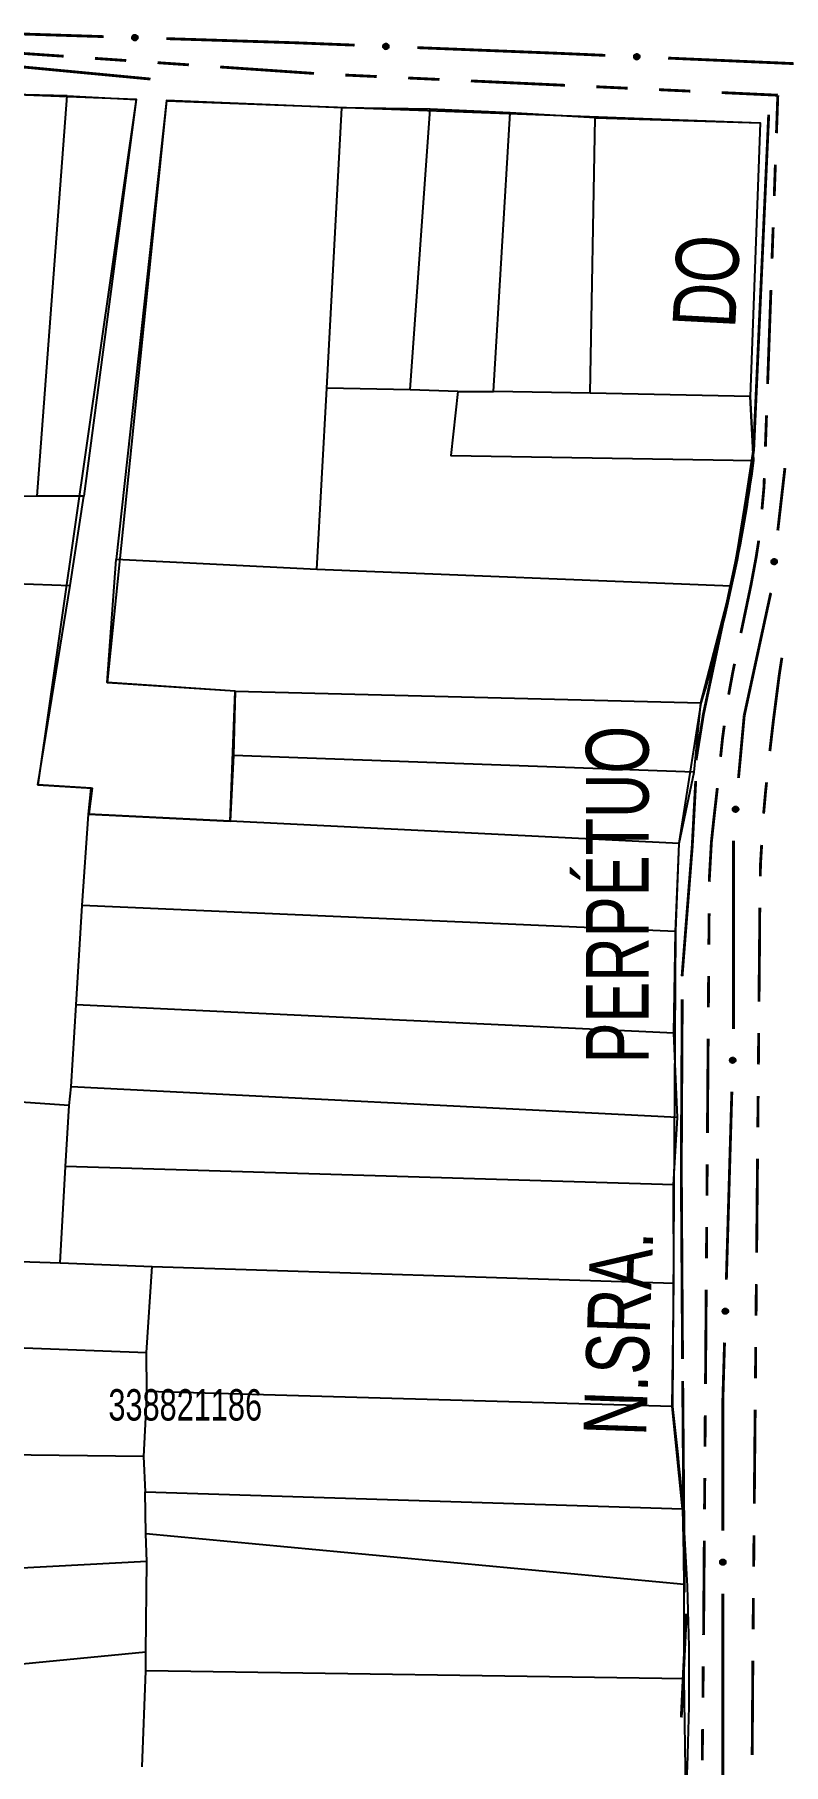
# Model space of a CAD drawing. Extents: x 203614 to 206284, y 4847494 to 4848495.
# Drawn here: x 203980 to 204027.7, y 4847728.4 to 4847838.7 of the extents above; entities that cross this region are included whole.
import ezdxf

# ---------------------------------------------------------------- set-up
doc = ezdxf.new("R2010")
doc.units = 0
doc.header["$LTSCALE"] = 1.5
doc.header["$MEASUREMENT"] = 0
doc.linetypes.add('PHANTOMX2', pattern=[5, 2.5, -0.5, 0.5, -0.5, 0.5, -0.5])
for name, color, linetype in [('CD-MALHA-LOTES', 40, 'CONTINUOUS'), ('CD_TXT_QUADRA', 7, 'CONTINUOUS'), ('HD-VALAS-DRENOS', 170, 'CONTINUOUS'), ('RU-QUADRAS', 210, 'CONTINUOUS'), ('SV-EIXO-RUA-N-PAV', 6, 'CONTINUOUS'), ('SV-RUA-NAO-PAV-S-GUIA-C-GUIA', 7, 'PHANTOMX2'), ('SV-TXT-RUA-N-PAV-S-GUIA-C-GUIA', 7, 'CONTINUOUS')]:
    doc.layers.add(name, color=color, linetype=linetype)
doc.styles.add('ARIAL', font='ARIAL.TTF')

msp = doc.modelspace()

# ---------------------------------------------------------------- linework, layer by layer
at = {"layer": 'CD-MALHA-LOTES'}
for points in [[(203982.066128, 4847834.77817), (203977.649579, 4847834.889714)], [(203980.14346, 4847809.258821), (203982.066128, 4847834.77817)], [(203982.066128, 4847834.77817), (203986.45074, 4847834.551397), (203983.114174, 4847809.268309)], [(203999.556905, 4847834.01217), (203988.397437, 4847834.478082), (203985.173905, 4847805.231584)], [(203998.607496, 4847816.146149), (203999.556905, 4847834.01217)], [(204005.198033, 4847833.929881), (203999.556905, 4847834.01217)], [(204003.909435, 4847816.051069), (204005.198033, 4847833.929881)], [(204010.29326, 4847833.707386), (204005.198033, 4847833.929881)], [(204009.217288, 4847815.943653), (204010.29326, 4847833.707386)], [(204015.709732, 4847833.38298), (204010.29326, 4847833.707386)], [(204015.391722, 4847815.836275), (204015.709732, 4847833.38298)], [(204015.709732, 4847833.38298), (204026.217158, 4847833.060495), (204025.574137, 4847815.621424)], [(203997.962342, 4847804.58254), (203998.607496, 4847816.146149)], [(204003.909435, 4847816.051069), (203998.607496, 4847816.146149)], [(204006.942512, 4847815.943554), (204003.909435, 4847816.051069)], [(204006.942512, 4847815.943554), (204006.510844, 4847811.852895), (204025.792405, 4847811.530794)], [(204006.942512, 4847815.943554), (204009.217288, 4847815.943653)], [(204015.391722, 4847815.836275), (204009.217288, 4847815.943653)], [(204025.574137, 4847815.621424), (204015.391722, 4847815.836275)], [(204025.792405, 4847811.530794), (204025.574137, 4847815.621424)], [(204024.36716, 4847803.522302), (204025.792405, 4847811.530794)], [(203980.14346, 4847809.258821), (203975.056906, 4847809.239882)], [(203983.114174, 4847809.268309), (203980.14346, 4847809.258821)], [(203982.249855, 4847803.562905), (203983.114174, 4847809.268309)], [(203992.755831, 4847796.840934), (203984.614657, 4847797.388056), (203985.173905, 4847805.231584)], [(203997.962342, 4847804.58254), (203985.173905, 4847805.231584)], [(204024.36716, 4847803.522302), (203997.962342, 4847804.58254)], [(203975.227635, 4847803.820561), (203982.249855, 4847803.562905)], [(203983.426091, 4847788.999189), (203983.598983, 4847790.649346), (203980.196761, 4847790.860303), (203982.249855, 4847803.562905)], [(204022.431027, 4847796.086217), (204024.36716, 4847803.522302)], [(203992.755831, 4847796.840934), (203992.65312, 4847792.744696)], [(203992.755831, 4847796.840934), (204022.431027, 4847796.086217)], [(204022.005468, 4847791.669649), (204022.431027, 4847796.086217)], [(203992.65312, 4847792.744696), (203992.45048, 4847788.543441)], [(204022.005468, 4847791.669649), (203992.65312, 4847792.744696)], [(204021.045865, 4847787.13574), (204022.005468, 4847791.669649)], [(203983.018228, 4847783.177086), (203983.426091, 4847788.999189)], [(203992.45048, 4847788.543441), (203983.426091, 4847788.999189)], [(204021.045865, 4847787.13574), (203992.45048, 4847788.543441)], [(204020.815738, 4847781.527682), (204021.045865, 4847787.13574)], [(203982.628201, 4847776.856251), (203983.018228, 4847783.177086)], [(204020.815738, 4847781.527682), (203983.018228, 4847783.177086)], [(204020.71571, 4847775.037761), (204020.815738, 4847781.527682)], [(203982.310782, 4847771.619643), (203982.628201, 4847776.856251)], [(204020.71571, 4847775.037761), (203982.628201, 4847776.856251)], [(204020.939109, 4847769.675443), (204020.71571, 4847775.037761)], [(203982.192578, 4847770.44031), (203970.147099, 4847771.265312)], [(203982.192578, 4847770.44031), (203982.310782, 4847771.619643)], [(204020.939109, 4847769.675443), (203982.310782, 4847771.619643)], [(203981.956778, 4847766.548517), (203982.192578, 4847770.44031)], [(204020.703473, 4847765.370886), (204020.939109, 4847769.675443)], [(203981.603196, 4847760.415997), (203981.956778, 4847766.548517)], [(204020.703473, 4847765.370886), (203981.956778, 4847766.548517)], [(204020.722027, 4847759.105797), (204020.703473, 4847765.370886)], [(203956.385186, 4847761.240423), (203981.603196, 4847760.415997)], [(203981.603196, 4847760.415997), (203987.477526, 4847760.180389)], [(203987.123686, 4847754.696499), (203987.477526, 4847760.180389)], [(203987.477526, 4847760.180389), (204020.722027, 4847759.105797)], [(204020.61682, 4847751.247458), (204020.722027, 4847759.105797)], [(203955.912628, 4847755.87446), (203987.123686, 4847754.696499)], [(203987.144735, 4847752.214828), (203987.123686, 4847754.696499)], [(203987.144735, 4847752.214828), (203986.929733, 4847748.070355)], [(204020.61682, 4847751.247458), (203987.144735, 4847752.214828)], [(204021.269339, 4847744.734758), (204020.61682, 4847751.247458)], [(203986.929733, 4847748.070355), (203954.693621, 4847748.435463)], [(203986.929733, 4847748.070355), (203987.038952, 4847745.809743)], [(203987.038952, 4847745.809743), (204021.269339, 4847744.734758)], [(203987.068933, 4847743.139084), (203987.038952, 4847745.809743)], [(204021.269339, 4847744.734758), (204021.366266, 4847739.897434)], [(204021.366266, 4847739.897434), (203987.068933, 4847743.139084)], [(203987.12897, 4847741.370095), (203987.068933, 4847743.139084)], [(203987.12897, 4847741.370095), (203953.961003, 4847739.599651)], [(203987.071926, 4847735.591386), (203987.12897, 4847741.370095)], [(204021.368651, 4847733.882863), (204021.366266, 4847739.897434)], [(203987.071926, 4847735.591386), (203953.548529, 4847732.346767)], [(203987.072393, 4847734.412058), (203987.071926, 4847735.591386)], [(203986.837482, 4847728.279543), (203987.072393, 4847734.412058)], [(204021.368651, 4847733.882863), (203987.072393, 4847734.412058)], [(204021.490152, 4847726.747935), (204021.368651, 4847733.882863)]]:
    msp.add_lwpolyline(points, dxfattribs=at)
at = {"layer": 'HD-VALAS-DRENOS', "const_width": 0.18, "flags": 128}
for points in [[(203973.02, 4847837.21), (203987.37, 4847835.85)], [(204022.13, 4847792.43), (204022.6, 4847795.37), (204024.73, 4847805.42), (204025.3, 4847808.95), (204025.8, 4847812.21), (204026.76, 4847833.58)], [(204021.24, 4847778.67), (204021.89, 4847786.98), (204022.11, 4847791.11)], [(204021.27, 4847754.28), (204021.19, 4847766.53), (204021.25, 4847777.2)], [(204021.39, 4847739.4), (204021.28, 4847752.87)], [(204021.19, 4847731.43), (204021.51, 4847738.04)]]:
    msp.add_lwpolyline(points, dxfattribs=at)
at = {"layer": 'RU-QUADRAS', "color": 6, "linetype": 'Continuous'}
msp.add_lwpolyline([(203895.79, 4847838.11), (203986.46, 4847834.57), (203980.2, 4847790.86), (203983.66, 4847790.65), (203983.43, 4847789), (203992.44, 4847788.55), (203992.76, 4847796.84), (203984.64, 4847797.37), (203988.41, 4847834.46), (204026.22, 4847833.06), (204025.57, 4847815.62), (204025.79, 4847811.53, -0.0419440307), (204022.44, 4847796.08), (204021.04, 4847787.15), (204020.82, 4847781.55), (204020.62, 4847751.25, -0.0435890335), (204021.49, 4847726.76, 0.0297127881), (204020.75, 4847683.11), (204009.32, 4847682.57), (203996, 4847683.1), (203950.61, 4847682.67, -0.0110123258)], format="xyb", dxfattribs=at)
at = {"layer": 'SV-EIXO-RUA-N-PAV', "const_width": 0.18, "flags": 128}
for points in [[(203972.385993, 4847838.940071), (203984.379801, 4847838.554636)], [(203988.377737, 4847838.426157), (203996.373609, 4847838.1692)], [(203996.373609, 4847838.1692), (203996.66, 4847838.16)], [(203996.66, 4847838.16), (204000.370484, 4847838.011314)], [(204004.367276, 4847837.851155), (204013.360059, 4847837.490797)], [(204013.360059, 4847837.490797), (204013.38, 4847837.49)], [(204013.38, 4847837.49), (204016.35719, 4847837.35964)], [(204020.353361, 4847837.184662), (204028.345703, 4847836.834706)], [(204027.339996, 4847807.081731), (204027.79343, 4847811.055947)], [(204026.88, 4847803.05), (204026.886562, 4847803.107514)], [(204025.2, 4847795.28), (204026.680901, 4847802.129166)], [(204026.680901, 4847802.129166), (204026.88, 4847803.05)], [(204024.836118, 4847791.304051), (204025.109538, 4847794.291565)], [(204025.109538, 4847794.291565), (204025.2, 4847795.28)], [(204024.52, 4847775.318487), (204024.52, 4847787.318487)], [(204024.061953, 4847759.325169), (204024.412019, 4847771.320062)], [(204023.84, 4847751.72), (204023.945265, 4847755.326871)], [(204023.84, 4847751.328407), (204023.84, 4847751.72)], [(204023.84, 4847743.328407), (204023.84, 4847751.328407)], [(204023.84, 4847734.5), (204023.84, 4847739.328407)], [(204023.84, 4847734.328407), (204023.84, 4847734.5)], [(204023.84, 4847727.328407), (204023.84, 4847734.328407)]]:
    msp.add_lwpolyline(points, dxfattribs=at)
at = {"layer": 'SV-EIXO-RUA-N-PAV', "flags": 128}
for points in [[(203986.238698, 4847838.605035), (203986.273897, 4847838.638992), (203986.311093, 4847838.660979), (203986.347394, 4847838.670388), (203986.38164, 4847838.670338), (203986.416669, 4847838.666341), (203986.451097, 4847838.654519), (203986.486402, 4847838.632934), (203986.520714, 4847838.597863), (203986.540732, 4847838.55828), (203986.551861, 4847838.523184), (203986.553865, 4847838.487472), (203986.549412, 4847838.453507), (203986.535949, 4847838.418151), (203986.513725, 4847838.382587), (203986.477626, 4847838.348939), (203986.441013, 4847838.327634), (203986.405662, 4847838.319455), (203986.369746, 4847838.317668), (203986.334032, 4847838.322177), (203986.300304, 4847838.333977), (203986.264536, 4847838.356417), (203986.231798, 4847838.392487), (203986.210132, 4847838.428762), (203986.201459, 4847838.463989), (203986.200495, 4847838.499388), (203986.204077, 4847838.534571), (203986.21452, 4847838.569674), (203986.238698, 4847838.605035)], [(204002.229722, 4847838.046979), (204002.265189, 4847838.080656), (204002.302558, 4847838.102347), (204002.338932, 4847838.111468), (204002.373177, 4847838.111147), (204002.408173, 4847838.106872), (204002.442507, 4847838.094778), (204002.477639, 4847838.072914), (204002.511672, 4847838.037573), (204002.531376, 4847837.997832), (204002.542226, 4847837.962649), (204002.543947, 4847837.926922), (204002.539225, 4847837.892994), (204002.525483, 4847837.857745), (204002.502978, 4847837.822358), (204002.466613, 4847837.788997), (204002.429832, 4847837.767983), (204002.394417, 4847837.760085), (204002.358488, 4847837.758582), (204002.322811, 4847837.763375), (204002.289178, 4847837.775441), (204002.253589, 4847837.798164), (204002.221137, 4847837.834493), (204002.19976, 4847837.870938), (204002.191366, 4847837.906232), (204002.190683, 4847837.941638), (204002.194544, 4847837.976792), (204002.205264, 4847838.01181), (204002.229722, 4847838.046979)], [(204018.216548, 4847837.388411), (204018.25214, 4847837.421956), (204018.289588, 4847837.443509), (204018.325996, 4847837.452495), (204018.36024, 4847837.452046), (204018.39522, 4847837.447642), (204018.429509, 4847837.43542), (204018.46456, 4847837.413426), (204018.498461, 4847837.377959), (204018.518018, 4847837.338145), (204018.528737, 4847837.302923), (204018.530326, 4847837.267189), (204018.525478, 4847837.233279), (204018.511605, 4847837.198082), (204018.488969, 4847837.162778), (204018.45248, 4847837.129553), (204018.415622, 4847837.108675), (204018.380178, 4847837.100908), (204018.344244, 4847837.099539), (204018.308585, 4847837.104463), (204018.274996, 4847837.116654), (204018.239492, 4847837.139509), (204018.207176, 4847837.175958), (204018.185933, 4847837.212482), (204018.17767, 4847837.247807), (204018.177119, 4847837.283215), (204018.18111, 4847837.318354), (204018.19196, 4847837.353333), (204018.216548, 4847837.388411)], [(204026.987621, 4847804.964347), (204026.956641, 4847805.002192), (204026.937755, 4847805.041054), (204026.931331, 4847805.078), (204026.934168, 4847805.112128), (204026.941003, 4847805.146717), (204026.955588, 4847805.180068), (204026.979975, 4847805.213499), (204027.017721, 4847805.244842), (204027.058803, 4847805.261573), (204027.094688, 4847805.269809), (204027.130445, 4847805.268899), (204027.163934, 4847805.261697), (204027.198077, 4847805.245401), (204027.231715, 4847805.220357), (204027.262313, 4847805.181638), (204027.280568, 4847805.143413), (204027.285842, 4847805.107513), (204027.2847, 4847805.071571), (204027.277299, 4847805.036343), (204027.262794, 4847805.003687), (204027.237517, 4847804.969864), (204027.198902, 4847804.94017), (204027.160984, 4847804.921528), (204027.125169, 4847804.915751), (204027.089808, 4847804.917672), (204027.055034, 4847804.924105), (204027.020897, 4847804.93737), (204026.987621, 4847804.964347)], [(204024.53112, 4847789.179325), (204024.499303, 4847789.216469), (204024.479554, 4847789.254899), (204024.472307, 4847789.291693), (204024.474381, 4847789.325876), (204024.480442, 4847789.360608), (204024.494278, 4847789.394278), (204024.517912, 4847789.428245), (204024.554949, 4847789.460423), (204024.595646, 4847789.478068), (204024.631338, 4847789.487102), (204024.667107, 4847789.486992), (204024.700749, 4847789.480539), (204024.735247, 4847789.46501), (204024.769436, 4847789.440723), (204024.800891, 4847789.402698), (204024.819995, 4847789.364889), (204024.82607, 4847789.329117), (204024.825731, 4847789.293158), (204024.819119, 4847789.257773), (204024.805346, 4847789.224801), (204024.780831, 4847789.190423), (204024.742889, 4847789.159874), (204024.705397, 4847789.140389), (204024.669719, 4847789.133814), (204024.634325, 4847789.134944), (204024.599415, 4847789.1406), (204024.564991, 4847789.153099), (204024.53112, 4847789.179325)], [(204024.356138, 4847773.178803), (204024.322077, 4847773.213901), (204024.299981, 4847773.251032), (204024.290465, 4847773.287305), (204024.290414, 4847773.321551), (204024.294308, 4847773.356592), (204024.306029, 4847773.391055), (204024.32751, 4847773.426423), (204024.362478, 4847773.460838), (204024.402003, 4847773.480973), (204024.437065, 4847773.492205), (204024.472772, 4847773.494314), (204024.506749, 4847773.489961), (204024.542145, 4847773.476603), (204024.577775, 4847773.454484), (204024.611529, 4847773.418484), (204024.632942, 4847773.381934), (204024.641225, 4847773.346607), (204024.643118, 4847773.310697), (204024.638714, 4847773.27497), (204024.627014, 4847773.241207), (204024.604679, 4847773.205373), (204024.568706, 4847773.172529), (204024.532495, 4847773.150756), (204024.497294, 4847773.141979), (204024.461898, 4847773.140911), (204024.426704, 4847773.144389), (204024.391571, 4847773.154729), (204024.356138, 4847773.178803)], [(204023.889384, 4847757.185612), (204023.855323, 4847757.220711), (204023.833227, 4847757.257841), (204023.823711, 4847757.294114), (204023.82366, 4847757.32836), (204023.827554, 4847757.363402), (204023.839275, 4847757.397864), (204023.860755, 4847757.433233), (204023.895724, 4847757.467647), (204023.935249, 4847757.487783), (204023.970311, 4847757.499015), (204024.006018, 4847757.501124), (204024.039995, 4847757.496771), (204024.075391, 4847757.483413), (204024.111021, 4847757.461294), (204024.144775, 4847757.425294), (204024.166188, 4847757.388744), (204024.174471, 4847757.353417), (204024.176364, 4847757.317507), (204024.17196, 4847757.28178), (204024.16026, 4847757.248017), (204024.137925, 4847757.212183), (204024.101951, 4847757.179338), (204024.065741, 4847757.157566), (204024.03054, 4847757.148789), (204023.995144, 4847757.147721), (204023.95995, 4847757.151199), (204023.924817, 4847757.161538), (204023.889384, 4847757.185612)], [(204023.729919, 4847741.184727), (204023.694849, 4847741.218817), (204023.671679, 4847741.255287), (204023.661109, 4847741.291267), (204023.660059, 4847741.325497), (204023.662929, 4847741.360637), (204023.673639, 4847741.395427), (204023.694079, 4847741.431407), (204023.728029, 4847741.466827), (204023.766949, 4847741.488107), (204023.801669, 4847741.500357), (204023.837299, 4847741.503507), (204023.871389, 4847741.500147), (204023.907159, 4847741.487827), (204023.943419, 4847741.466757), (204023.978209, 4847741.431757), (204024.000679, 4847741.395847), (204024.009989, 4847741.360777), (204024.012929, 4847741.324937), (204024.009569, 4847741.289097), (204023.998859, 4847741.255007), (204023.977579, 4847741.218537), (204023.942579, 4847741.184657), (204023.907019, 4847741.161837), (204023.872089, 4847741.152037), (204023.836739, 4847741.149937), (204023.801459, 4847741.152387), (204023.766039, 4847741.161697), (204023.729919, 4847741.184727)]]:
    msp.add_lwpolyline(points, close=True, dxfattribs=at)
for points in [[(203986.200495, 4847838.499388), (203986.551861, 4847838.523184)], [(203986.201459, 4847838.463989), (203986.553865, 4847838.487472)], [(203986.20356, 4847838.481174), (203986.551022, 4847838.502773)], [(203986.204077, 4847838.534571), (203986.540732, 4847838.55828)], [(203986.206107, 4847838.517953), (203986.541382, 4847838.542674)], [(203986.209239, 4847838.445495), (203986.548606, 4847838.470085)], [(203986.214022, 4847838.551829), (203986.526156, 4847838.578659)], [(203986.21452, 4847838.569674), (203986.520714, 4847838.597863)], [(203986.227392, 4847838.58553), (203986.499975, 4847838.613631)], [(203986.238698, 4847838.605035), (203986.486402, 4847838.632934)], [(203986.258623, 4847838.622753), (203986.461345, 4847838.643543)], [(203986.273897, 4847838.638992), (203986.451097, 4847838.654519)], [(203986.295047, 4847838.651617), (203986.425004, 4847838.659728)], [(203986.311093, 4847838.660979), (203986.416669, 4847838.666341)], [(203986.210132, 4847838.428762), (203986.549412, 4847838.453507)], [(203986.223102, 4847838.409554), (203986.53792, 4847838.434933)], [(203986.231798, 4847838.392487), (203986.535949, 4847838.418151)], [(203986.252054, 4847838.375858), (203986.521778, 4847838.399955)], [(203986.264536, 4847838.356417), (203986.513725, 4847838.382587)], [(203986.288001, 4847838.347398), (203986.487907, 4847838.365548)], [(203986.300304, 4847838.333977), (203986.477626, 4847838.348939)], [(203986.321526, 4847838.328573), (203986.452891, 4847838.338004)], [(203986.334032, 4847838.322177), (203986.441013, 4847838.327634)], [(204002.190683, 4847837.941638), (204002.542226, 4847837.962649)], [(204002.191366, 4847837.906232), (204002.543947, 4847837.926922)], [(204002.193603, 4847837.9234), (204002.541225, 4847837.942245)], [(204002.194544, 4847837.976792), (204002.531376, 4847837.997832)], [(204002.196442, 4847837.960158), (204002.531902, 4847837.982221)], [(204002.199, 4847837.887678), (204002.53855, 4847837.909577)], [(204002.19976, 4847837.870938), (204002.539225, 4847837.892994)], [(204002.204625, 4847837.99397), (204002.516961, 4847838.018326)], [(204002.205264, 4847838.01181), (204002.511672, 4847838.037573)], [(204002.212577, 4847837.851628), (204002.527586, 4847837.874511)], [(204002.218261, 4847838.027564), (204002.491059, 4847838.053505)], [(204002.221137, 4847837.834493), (204002.525483, 4847837.857745)], [(204002.229722, 4847838.046979), (204002.477639, 4847838.072914)], [(204002.241261, 4847837.817703), (204002.511168, 4847837.839662)], [(204002.249787, 4847838.064538), (204002.452667, 4847838.083721)], [(204002.253589, 4847837.798164), (204002.502978, 4847837.822358)], [(204002.265189, 4847838.080656), (204002.442507, 4847838.094778)], [(204002.276981, 4847837.78896), (204002.477025, 4847837.805525)], [(204002.286438, 4847838.093113), (204002.416455, 4847838.100194)], [(204002.289178, 4847837.775441), (204002.466613, 4847837.788997)], [(204002.302558, 4847838.102347), (204002.408173, 4847838.106872)], [(204002.310356, 4847837.769869), (204002.441792, 4847837.778258)], [(204002.322811, 4847837.763375), (204002.429832, 4847837.767983)], [(204018.191254, 4847837.335496), (204018.503679, 4847837.358693)], [(204018.19196, 4847837.353333), (204018.498461, 4847837.377959)], [(204018.205016, 4847837.369039), (204018.477907, 4847837.393967)], [(204018.216548, 4847837.388411), (204018.46456, 4847837.413426)], [(204018.236678, 4847837.405896), (204018.439627, 4847837.424326)], [(204018.25214, 4847837.421956), (204018.429509, 4847837.43542)], [(204018.273434, 4847837.434334), (204018.403477, 4847837.440933)], [(204018.289588, 4847837.443509), (204018.39522, 4847837.447642)], [(204018.177119, 4847837.283215), (204018.528737, 4847837.302923)], [(204018.17767, 4847837.247807), (204018.530326, 4847837.267189)], [(204018.179971, 4847837.264966), (204018.527661, 4847837.282522)], [(204018.18111, 4847837.318354), (204018.518018, 4847837.338145)], [(204018.182946, 4847837.301714), (204018.518486, 4847837.322533)], [(204018.185235, 4847837.229224), (204018.524865, 4847837.249865)], [(204018.185933, 4847837.212482), (204018.525478, 4847837.233279)], [(204018.198679, 4847837.193124), (204018.51377, 4847837.214839)], [(204018.207176, 4847837.175958), (204018.511605, 4847837.198082)], [(204018.227237, 4847837.159094), (204018.497223, 4847837.180052)], [(204018.239492, 4847837.139509), (204018.488969, 4847837.162778)], [(204018.26285, 4847837.130218), (204018.462954, 4847837.146041)], [(204018.274996, 4847837.116654), (204018.45248, 4847837.129553)], [(204018.296154, 4847837.111004), (204018.42762, 4847837.118906)], [(204018.308585, 4847837.104463), (204018.415622, 4847837.108675)], [(204026.937755, 4847805.041054), (204026.941003, 4847805.146717)], [(204026.945779, 4847805.024299), (204026.948272, 4847805.154485)], [(204026.956641, 4847805.002192), (204026.955588, 4847805.180068)], [(204026.971584, 4847804.985647), (204026.967362, 4847805.189388)], [(204026.987621, 4847804.964347), (204026.979975, 4847805.213499)], [(204027.006141, 4847804.95149), (204027.000318, 4847805.225456)], [(204027.020897, 4847804.93737), (204027.017721, 4847805.244842)], [(204027.038642, 4847804.935421), (204027.037304, 4847805.248704)], [(204027.055034, 4847804.924105), (204027.058803, 4847805.261573)], [(204027.071762, 4847804.924776), (204027.07441, 4847805.260951)], [(204027.089808, 4847804.917672), (204027.094688, 4847805.269809)], [(204027.108212, 4847804.919244), (204027.114963, 4847805.267311)], [(204027.125169, 4847804.915751), (204027.130445, 4847805.268899)], [(204027.144234, 4847804.922001), (204027.147346, 4847805.262243)], [(204027.160984, 4847804.921528), (204027.163934, 4847805.261697)], [(204027.181184, 4847804.932892), (204027.181512, 4847805.248731)], [(204027.198902, 4847804.94017), (204027.198077, 4847805.245401)], [(204027.217125, 4847804.959006), (204027.215059, 4847805.229796)], [(204027.237517, 4847804.969864), (204027.231715, 4847805.220357)], [(204027.248416, 4847804.992517), (204027.246596, 4847805.193237)], [(204027.262794, 4847805.003687), (204027.262313, 4847805.181638)], [(204027.269907, 4847805.024399), (204027.271199, 4847805.156096)], [(204027.277299, 4847805.036343), (204027.280568, 4847805.143413)], [(204024.479554, 4847789.254899), (204024.480442, 4847789.360608)], [(204024.48795, 4847789.238328), (204024.487535, 4847789.368537)], [(204024.499303, 4847789.216469), (204024.494278, 4847789.394278)], [(204024.514612, 4847789.200262), (204024.50584, 4847789.403858)], [(204024.53112, 4847789.179325), (204024.517912, 4847789.428245)], [(204024.549923, 4847789.166885), (204024.537983, 4847789.440653)], [(204024.564991, 4847789.153099), (204024.554949, 4847789.460423)], [(204024.582775, 4847789.151547), (204024.574441, 4847789.464721)], [(204024.599415, 4847789.1406), (204024.595646, 4847789.478068)], [(204024.616124, 4847789.141643), (204024.611263, 4847789.477793)], [(204024.634325, 4847789.134944), (204024.631338, 4847789.487102)], [(204024.652689, 4847789.136927), (204024.651665, 4847789.485058)], [(204024.669719, 4847789.133814), (204024.667107, 4847789.486992)], [(204024.68864, 4847789.140488), (204024.684152, 4847789.480714)], [(204024.705397, 4847789.140389), (204024.700749, 4847789.480539)], [(204024.725338, 4847789.152201), (204024.718612, 4847789.467969)], [(204024.742889, 4847789.159874), (204024.735247, 4847789.46501)], [(204024.760687, 4847789.179111), (204024.752574, 4847789.449788)], [(204024.780831, 4847789.190423), (204024.769436, 4847789.440723)], [(204024.791221, 4847789.213313), (204024.784919, 4847789.413942)], [(204024.805346, 4847789.224801), (204024.800891, 4847789.402698)], [(204024.811995, 4847789.245667), (204024.810346, 4847789.37736)], [(204024.819119, 4847789.257773), (204024.819995, 4847789.364889)], [(204024.356138, 4847773.178803), (204024.32751, 4847773.426423)], [(204024.375677, 4847773.167554), (204024.346772, 4847773.440053)], [(204024.391571, 4847773.154729), (204024.362478, 4847773.460838)], [(204024.409417, 4847773.154283), (204024.381666, 4847773.466336)], [(204024.426704, 4847773.144389), (204024.402003, 4847773.480973)], [(204024.443316, 4847773.146468), (204024.417606, 4847773.481669)], [(204024.461898, 4847773.140911), (204024.437065, 4847773.492205)], [(204024.480103, 4847773.144029), (204024.457479, 4847773.491426)], [(204024.497294, 4847773.141979), (204024.472772, 4847773.494314)], [(204024.515764, 4847773.149814), (204024.490174, 4847773.489107)], [(204024.532495, 4847773.150756), (204024.506749, 4847773.489961)], [(204024.551665, 4847773.163783), (204024.525358, 4847773.478524)], [(204024.568706, 4847773.172529), (204024.542145, 4847773.476603)], [(204024.585275, 4847773.192834), (204024.560382, 4847773.462486)], [(204024.604679, 4847773.205373), (204024.577775, 4847773.454484)], [(204024.613629, 4847773.228864), (204024.594889, 4847773.428716)], [(204024.627014, 4847773.241207), (204024.611529, 4847773.418484)], [(204024.299981, 4847773.251032), (204024.294308, 4847773.356592)], [(204024.30939, 4847773.235013), (204024.300896, 4847773.364946)], [(204024.322077, 4847773.213901), (204024.306029, 4847773.391055)], [(204024.338362, 4847773.198675), (204024.316974, 4847773.401334)], [(204024.632355, 4847773.262445), (204024.622537, 4847773.393782)], [(204024.638714, 4847773.27497), (204024.632942, 4847773.381934)], [(204023.833227, 4847757.257841), (204023.827554, 4847757.363402)], [(204023.842636, 4847757.241823), (204023.834142, 4847757.371755)], [(204023.855323, 4847757.220711), (204023.839275, 4847757.397864)], [(204023.871608, 4847757.205484), (204023.85022, 4847757.408144)], [(204023.889384, 4847757.185612), (204023.860755, 4847757.433233)], [(204023.908922, 4847757.174363), (204023.880017, 4847757.446862)], [(204023.924817, 4847757.161538), (204023.895724, 4847757.467647)], [(204023.942663, 4847757.161093), (204023.914912, 4847757.473146)], [(204023.95995, 4847757.151199), (204023.935249, 4847757.487783)], [(204023.976562, 4847757.153278), (204023.950852, 4847757.488478)], [(204023.995144, 4847757.147721), (204023.970311, 4847757.499015)], [(204024.013349, 4847757.150839), (204023.990725, 4847757.498236)], [(204024.03054, 4847757.148789), (204024.006018, 4847757.501124)], [(204024.04901, 4847757.156624), (204024.02342, 4847757.495916)], [(204024.065741, 4847757.157566), (204024.039995, 4847757.496771)], [(204024.084911, 4847757.170592), (204024.058604, 4847757.485334)], [(204024.101951, 4847757.179338), (204024.075391, 4847757.483413)], [(204024.118521, 4847757.199644), (204024.093628, 4847757.469295)], [(204024.137925, 4847757.212183), (204024.111021, 4847757.461294)], [(204024.146875, 4847757.235674), (204024.128135, 4847757.435526)], [(204024.16026, 4847757.248017), (204024.144775, 4847757.425294)], [(204024.165601, 4847757.269255), (204024.155783, 4847757.400591)], [(204024.17196, 4847757.28178), (204024.166188, 4847757.388744)], [(204023.766039, 4847741.161697), (204023.728029, 4847741.466827)], [(204023.783891, 4847741.161772), (204023.747049, 4847741.472883)], [(204023.801459, 4847741.152387), (204023.766949, 4847741.488107)], [(204023.818004, 4847741.154949), (204023.782526, 4847741.489257)], [(204023.836739, 4847741.149937), (204023.801669, 4847741.500357)], [(204023.854846, 4847741.153585), (204023.822097, 4847741.500173)], [(204023.872089, 4847741.152037), (204023.837299, 4847741.503507)], [(204023.890324, 4847741.160407), (204023.854846, 4847741.498809)], [(204023.907019, 4847741.161837), (204023.871389, 4847741.500147)], [(204023.925801, 4847741.175417), (204023.890324, 4847741.489257)], [(204023.942579, 4847741.184657), (204023.907159, 4847741.487827)], [(204023.95855, 4847741.205436), (204023.925801, 4847741.474247)], [(204023.977579, 4847741.218537), (204023.943419, 4847741.466757)], [(204023.671679, 4847741.255287), (204023.662929, 4847741.360637)], [(204023.681552, 4847741.23955), (204023.669271, 4847741.369179)], [(204023.694849, 4847741.218817), (204023.673639, 4847741.395427)], [(204023.711571, 4847741.204072), (204023.684281, 4847741.406021)], [(204023.729919, 4847741.184727), (204023.694079, 4847741.431407)], [(204023.749778, 4847741.174052), (204023.712936, 4847741.445592)], [(204023.98584, 4847741.242279), (204023.961279, 4847741.441499)], [(204023.998859, 4847741.255007), (204023.978209, 4847741.431757)], [(204024.003579, 4847741.276392), (204023.989934, 4847741.407386)], [(204024.009569, 4847741.289097), (204024.000679, 4847741.395847)]]:
    msp.add_lwpolyline(points, dxfattribs=at)
at = {"layer": 'SV-RUA-NAO-PAV-S-GUIA-C-GUIA', "const_width": 0.18, "flags": 128}
for points in [[(203975.845162, 4847837.715957), (203981.831056, 4847837.304759)], [(203983.826353, 4847837.167693), (203985.821651, 4847837.030627)], [(203987.816949, 4847836.893561), (203989.812246, 4847836.756495)], [(203991.807544, 4847836.619429), (203997.793437, 4847836.208231)], [(203999.790564, 4847836.102916), (204001.788399, 4847836.009881)], [(204003.786234, 4847835.916846), (204005.784069, 4847835.823811)], [(204007.781904, 4847835.730776), (204013.775409, 4847835.451672)], [(204015.773244, 4847835.358637), (204017.771079, 4847835.265602)], [(204019.768914, 4847835.172567), (204021.766749, 4847835.079532)], [(204023.764584, 4847834.986497), (204026.761336, 4847834.846945)], [(204026.761336, 4847834.846945), (204027.34, 4847834.82)], [(204027.34, 4847834.82), (204027.254673, 4847832.400795)], [(204027.184176, 4847830.402038), (204027.113679, 4847828.403281)], [(204027.043182, 4847826.404523), (204026.972684, 4847824.405766)], [(204026.902187, 4847822.407009), (204026.690695, 4847816.410738)], [(204026.620198, 4847814.411981), (204026.549701, 4847812.413223)], [(204026.46, 4847809.87), (204026.330327, 4847808.420594)], [(204026.479204, 4847810.414466), (204026.46, 4847809.87)], [(204026.123191, 4847806.432074), (204025.970523, 4847805.443796)], [(204025.963337, 4847805.397278), (204025.789457, 4847804.460346)], [(204025.970523, 4847805.443796), (204025.963337, 4847805.397278)], [(204025.789457, 4847804.460346), (204025.632635, 4847803.615328)], [(204025.632635, 4847803.615328), (204025.19421, 4847801.520154)], [(204025.19421, 4847801.520154), (204025.018283, 4847800.679421)], [(204025.018283, 4847800.679421), (204024.989648, 4847800.541301)], [(204027.43, 4847797.86), (204027.59897, 4847798.969337)], [(204024.47092, 4847798.039253), (204024.209667, 4847796.618324)], [(204024.583639, 4847798.582945), (204024.47092, 4847798.039253)], [(204027.318331, 4847796.989263), (204027.43, 4847797.86)], [(204027.051762, 4847794.910691), (204027.318331, 4847796.989263)], [(204023.928661, 4847794.638212), (204023.820997, 4847793.873131)], [(204026.948352, 4847794.012218), (204027.051762, 4847794.910691)], [(204023.820997, 4847793.873131), (204023.694821, 4847792.652253)], [(204026.835492, 4847793.01861), (204026.87023, 4847793.333458)], [(204026.87023, 4847793.333458), (204026.948352, 4847794.012218)], [(204026.553063, 4847790.348253), (204026.622711, 4847791.029977)], [(204023.487125, 4847790.663076), (204023.375094, 4847789.669371)], [(204026.436294, 4847789.038721), (204026.52511, 4847790.034769)], [(204026.52511, 4847790.034769), (204026.553063, 4847790.348253)], [(204023.375094, 4847789.669371), (204023.267778, 4847788.717484)], [(204023.156995, 4847787.681307), (204023.108164, 4847787.224581)], [(204023.267778, 4847788.717484), (204023.156995, 4847787.681307)], [(204023.108164, 4847787.224581), (204023.022244, 4847785.686307)], [(204026.24, 4847785.86), (204026.311032, 4847787.042718)], [(204023.022244, 4847785.686307), (204022.98, 4847784.93)], [(204026.221241, 4847785.045065), (204026.24, 4847785.86)], [(204022.98, 4847784.93), (204022.978141, 4847784.687635)], [(204022.98, 4847784.93), (204022.9801, 4847784.9301)], [(204022.962802, 4847782.687693), (204022.947462, 4847780.687752)], [(204026.185426, 4847782.045355), (204026.189299, 4847782.670205)], [(204026.189299, 4847782.670205), (204026.192252, 4847783.045332)], [(204026.141316, 4847777.045553), (204026.178831, 4847781.045378)], [(204026.178831, 4847781.045378), (204026.18, 4847781.17)], [(204026.18, 4847781.17), (204026.185426, 4847782.045355)], [(204022.932123, 4847778.687811), (204022.916783, 4847776.68787)], [(204022.901443, 4847774.687929), (204022.855425, 4847768.688105)], [(204026.103801, 4847773.045729), (204026.122558, 4847775.045641)], [(204026.066286, 4847769.045905), (204026.085043, 4847771.045817)], [(204025.991256, 4847761.046257), (204026.047528, 4847767.045993)], [(204022.840085, 4847766.688164), (204022.824746, 4847764.688223)], [(204022.809406, 4847762.688282), (204022.794067, 4847760.688341)], [(204025.953741, 4847757.046433), (204025.972498, 4847759.046345)], [(204022.778727, 4847758.688399), (204022.732709, 4847752.688576)], [(204025.916225, 4847753.046609), (204025.934983, 4847755.046521)], [(204022.717369, 4847750.688635), (204022.70203, 4847748.688693)], [(204025.841195, 4847745.046961), (204025.897468, 4847751.046697)], [(204022.68669, 4847746.688752), (204022.671351, 4847744.688811)], [(204022.656011, 4847742.68887), (204022.617662, 4847737.689017)], [(204025.80368, 4847741.047137), (204025.822438, 4847743.047049)], [(204025.766165, 4847737.047313), (204025.784923, 4847739.047225)], [(204022.617662, 4847737.689017), (204022.61, 4847736.69)], [(204022.61, 4847736.69), (204022.60999, 4847736.689046)], [(204025.707688, 4847729.047528), (204025.750434, 4847735.047376)], [(204022.589091, 4847734.689156), (204022.568193, 4847732.689265)], [(204022.547294, 4847730.689374), (204022.526395, 4847728.689483)]]:
    msp.add_lwpolyline(points, dxfattribs=at)

# ---------------------------------------------------------------- texts
at = {"layer": 'CD_TXT_QUADRA', "style": 'ARIAL', "width": 0.7}
msp.add_text('338821186', height=2, dxfattribs=at).set_placement((203984.688036, 4847750.354252))
at = {"layer": 'SV-TXT-RUA-N-PAV-S-GUIA-C-GUIA', "style": 'ARIAL', "width": 0.7}
for s, rotation, p in [('DO', 87, (204024.62, 4847819.93)), ('PERPÉTUO', 90, (204019.11, 4847773.11)), ('N.SRA.', 88, (204018.95, 4847749.33))]:
    msp.add_text(s, height=4, rotation=rotation, dxfattribs=at).set_placement(p)

doc.saveas('drawing.dxf')
